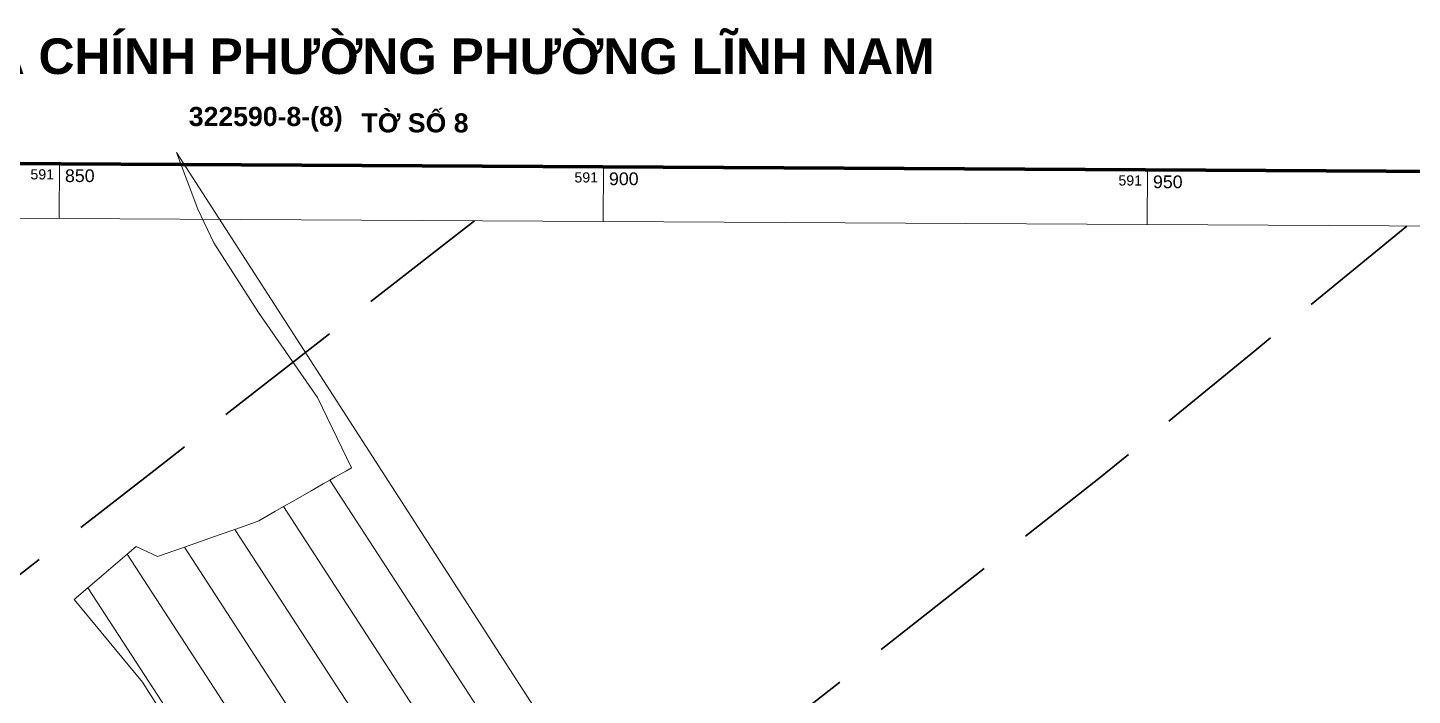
# Model space of a CAD drawing. Header units: metres. Extents: x 591850 to 11787372, y 2319432 to 2388242.
# Drawn here: x 11787082.7 to 11787218.9, y 2388162.3 to 2388227.9 of the extents above; entities that cross this region are included whole.
import ezdxf
from ezdxf.enums import TextEntityAlignment as Align

# ---------------------------------------------------------------- set-up
doc = ezdxf.new("R2010")
doc.units = ezdxf.units.M
doc.header["$MEASUREMENT"] = 0
doc.linetypes.add('DGN Style 3', pattern=[18.08141, 12.915293, -5.166117])
for name, color, linetype, lineweight in [('Level 10', 7, 'Continuous', 0), ('Level 51', 7, 'Continuous', 0), ('Level 63', 7, 'Continuous', 0)]:
    doc.layers.add(name, color=color, linetype=linetype, lineweight=lineweight)
doc.styles.get("Standard").update_dxf_attribs({"font": 'arial.ttf'})

msp = doc.modelspace()

# ---------------------------------------------------------------- linework, layer by layer
at = {"layer": 'Level 10', "color": 7, "linetype": 'Continuous', "lineweight": 0, "flags": 128}
for points in [[(11787112.44, 2388183.43), (11787112.92, 2388183.7), (11787114.06, 2388184.35), (11787114.55, 2388184.63), (11787111.23, 2388191.56), (11787105.4, 2388199.92), (11787101.02, 2388206.77), (11787099.44, 2388210.07), (11787097.34, 2388215.65), (11787128.18, 2388167.85), (11787163.78, 2388112.66)], [(11787107.88, 2388180.81), (11787108.83, 2388181.35), (11787110.6, 2388182.37), (11787111.76, 2388183.04), (11787112.44, 2388183.43)], [(11787112.44, 2388183.43), (11787124.44, 2388164.95), (11787159.86, 2388110.42)], [(11787103.09, 2388178.58), (11787104.47, 2388179.06), (11787105.43, 2388179.41), (11787107.02, 2388180.32), (11787107.88, 2388180.81)], [(11787107.88, 2388180.81), (11787120.28, 2388161.72), (11787155.45, 2388107.59)], [(11787098.12, 2388176.83), (11787101.65, 2388178.07), (11787103.09, 2388178.58)], [(11787103.09, 2388178.58), (11787116.13, 2388158.51), (11787151.06, 2388104.75)], [(11787088.63, 2388172.84), (11787090.2, 2388174.18), (11787092.48, 2388176.13)], [(11787092.48, 2388176.13), (11787093.37, 2388176.89), (11787095.47, 2388175.9), (11787098.02, 2388176.8), (11787098.12, 2388176.83)], [(11787092.48, 2388176.13), (11787108.02, 2388152.21), (11787142.32, 2388099.42)], [(11787098.12, 2388176.83), (11787146.63, 2388102.01)], [(11787104.57, 2388132.23), (11787108.26, 2388135.34), (11787110.61, 2388137.32), (11787103.44, 2388148.65), (11787099.27, 2388155.23), (11787094.01, 2388163.56), (11787087.26, 2388171.67), (11787088.63, 2388172.84)], [(11787088.63, 2388172.84), (11787104.04, 2388149.12), (11787138, 2388096.84)]]:
    msp.add_lwpolyline(points, dxfattribs=at)
at = {"layer": 'Level 51', "color": 6, "linetype": 'DGN Style 3', "lineweight": 30, "flags": 128}
for points in [[(11787126.65, 2388208.92), (11787112.26, 2388197.71), (11787095.1, 2388184.34), (11786924.37, 2388051.86)], [(11786923.96, 2387978.11), (11787130.41, 2388138.31), (11787188.09, 2388183.57), (11787203.42, 2388196.14), (11787218.39, 2388208.41)]]:
    msp.add_lwpolyline(points, dxfattribs=at)
at = {"layer": 'Level 63', "color": 7, "linetype": 'Continuous', "lineweight": 0}
for p, q in [((11787085.83, 2388214.53), (11787085.8, 2388209.15)), ((11787139.36, 2388214.23), (11787139.33, 2388208.85)), ((11787192.88, 2388213.94), (11787192.85, 2388208.55))]:
    msp.add_line(p, q, dxfattribs=at)
at = {"layer": 'Level 63', "color": 7, "linetype": 'Continuous', "lineweight": 140, "flags": 128}
msp.add_lwpolyline([(11786919.91, 2388215.45), (11787305.28, 2388213.31), (11787303.14, 2387825.69), (11786917.79, 2387827.83), (11786919.91, 2388215.45)], close=True, dxfattribs=at)
at = {"layer": 'Level 63', "color": 7, "linetype": 'Continuous', "lineweight": 0, "flags": 128}
msp.add_lwpolyline([(11786925.24, 2388210.04), (11787299.89, 2388207.96), (11787297.82, 2387831.1), (11786923.17, 2387833.19), (11786925.24, 2388210.04)], close=True, dxfattribs=at)

# ---------------------------------------------------------------- texts
at = {"layer": 'Level 63', "color": 7, "linetype": 'Continuous', "lineweight": 0}
for p in [(11787085.3, 2388214), (11787138.82, 2388213.7), (11787192.34, 2388213.4)]:
    msp.add_text('591', height=1, dxfattribs=at).set_placement(p, align=Align.TOP_RIGHT)
for s, p in [('850', (11787086.37, 2388213.99)), ('900', (11787139.89, 2388213.69)), ('950', (11787193.41, 2388213.39))]:
    msp.add_text(s, height=1.25, dxfattribs=at).set_placement(p, align=Align.TOP_LEFT)
at = {"layer": 'Level 63', "color": 7, "linetype": 'Continuous', "lineweight": 0, "line_spacing_factor": 0.6}
for s, insert, char_height, attachment_point in [('\\fArial|b1|i0|c00|p39;BẢN ĐỒ ĐỊA CHÍNH PHƯỜNG PHƯỜNG LĨNH NAM', (11787112.64, 2388222.46), 3.5, 8), ('\\fArial|b1|i0|c00|p39;322590-8-(8) ', (11787098.55, 2388217.69), 1.875, 7), ('\\fArial|b1|i0|c00|p39;TỜ SỐ 8', (11787115.54, 2388217.6), 1.875, 7)]:
    msp.add_mtext(s, dxfattribs=dict(at, insert=insert, char_height=char_height, attachment_point=attachment_point))

doc.saveas('drawing.dxf')
